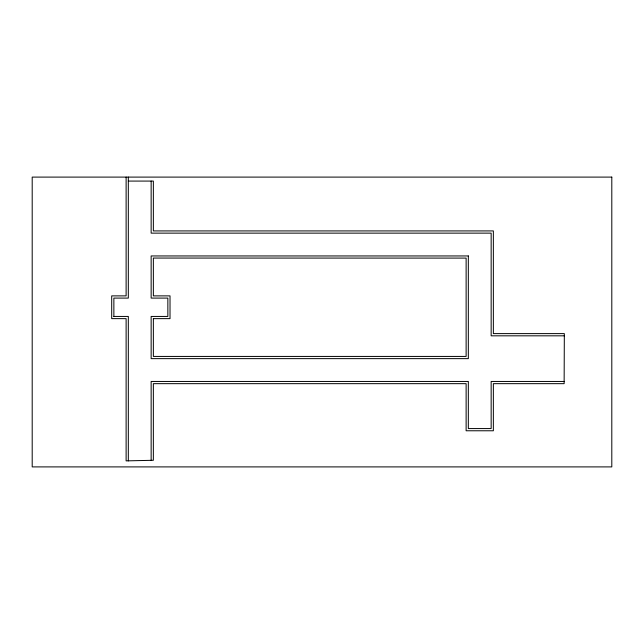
<?xml version="1.0" encoding="UTF-8"?>
<svg xmlns="http://www.w3.org/2000/svg" width="644" height="644" viewBox="0 0 644 644"><rect width="100%" height="100%" fill="white"/><g stroke="black" fill="none" stroke-linecap="round" stroke-linejoin="round"><path stroke-width="0.97" d="M126.119 177.1L126.119 295.878L111.694 295.878L111.694 318.627L126.119 318.643L126.119 460.879L153.353 460.283L153.353 383.663L466.127 383.663L466.127 430.772L493.36 430.772L493.36 383.663L564.136 383.663L564.329 333.608L493.36 333.608L493.36 230.922L153.361 230.922L153.361 181.077L128.325 181.077M113.835 316.437L128.325 316.437L128.325 460.879M153.361 318.643L170.024 318.627L170.024 295.878L153.361 295.878L153.361 258.059L466.127 258.099L466.127 356.43L153.361 356.43L153.361 318.611M564.329 335.822L491.155 335.822L491.155 233.136L151.147 233.136L151.147 181.077M564.136 381.457L491.155 381.457L491.155 428.566L468.333 428.566L468.333 381.457L151.147 381.457L151.147 460.283M128.325 177.1L128.325 298.092L113.867 298.092L113.867 316.437M611.8 177.1L32.2 177.1L32.2 466.9L611.8 466.9L611.8 177.1M468.333 255.95L151.147 255.95L151.147 298.092L167.851 298.092L167.851 316.437L151.147 316.437L151.147 358.636L468.333 358.636L468.333 255.95"/></g></svg>
